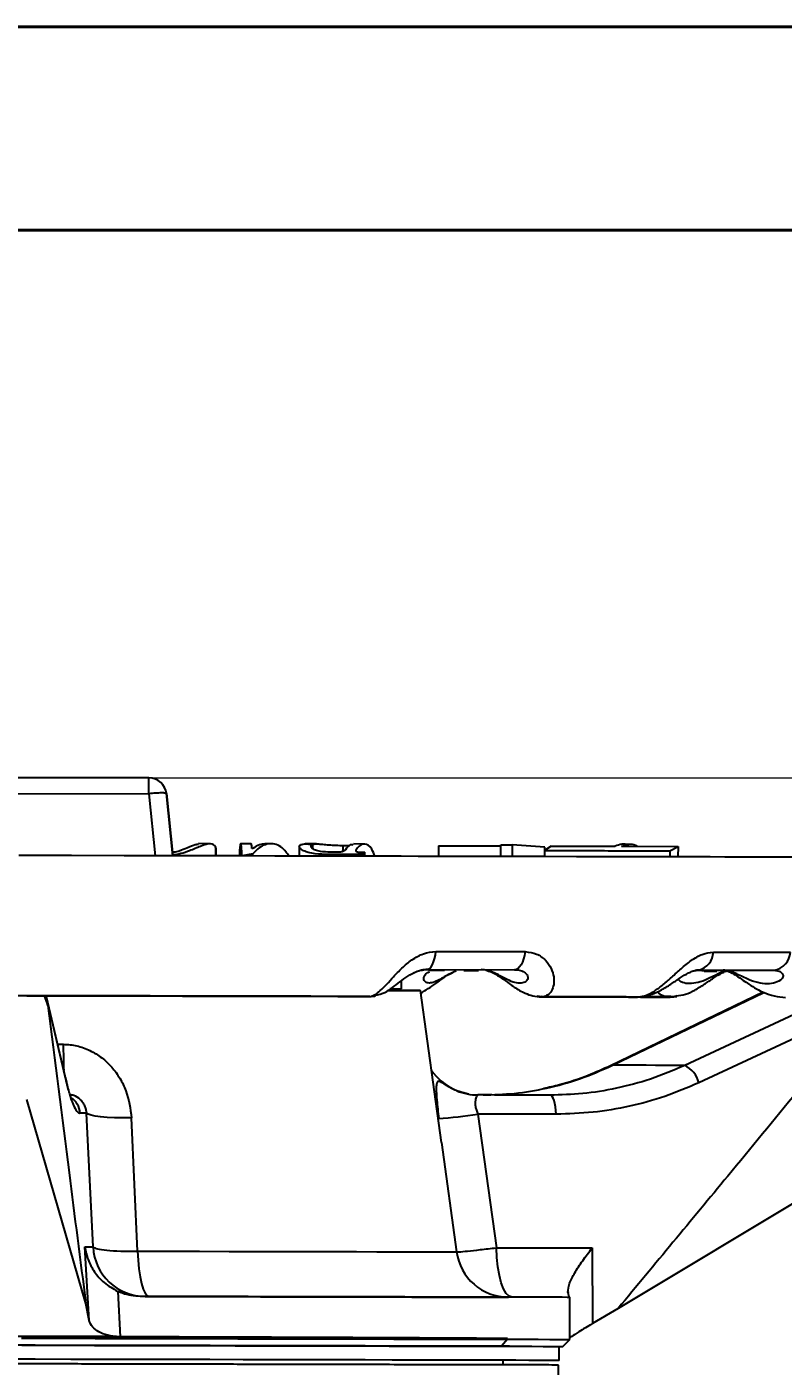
# Model space of a CAD drawing. Header units: millimetres. Extents: x 2063 to 4500, y 825 to 2548.
# Drawn here: x 2854.3 to 2962.2, y 2356.9 to 2548 of the extents above; entities that cross this region are included whole.
import ezdxf

# ---------------------------------------------------------------- set-up
doc = ezdxf.new("R2010")
doc.units = ezdxf.units.MM
for name, color, linetype, lineweight in [('AM_5', 3, 'Continuous', 25), ('AM_BOR', 7, 'Continuous', 50), ('粗实线', 7, 'Continuous', 40)]:
    doc.layers.add(name, color=color, linetype=linetype, lineweight=lineweight)
doc.styles.add('SLDTEXTSTYLE1', font='txt.shx', dxfattribs={"width": 0.7, "bigfont": 'gbcbig.shx'})
doc.dimstyles.new('SLDDIMSTYLE12$0', dxfattribs={"dimtxt": 12, "dimasz": 10, "dimexe": 0, "dimexo": 0.0625, "dimgap": 0.875, "dimtad": 1, "dimdec": 1, "dimlfac": 1.8, "dimrnd": 1e-09, "dimzin": 12, "dimdsep": 46, "dimtxsty": 'SLDTEXTSTYLE1', "dimcen": 0.09, "dimdle": 8.16, "dimclrd": 3, "dimclre": 3, "dimadec": 0, "dimazin": 3, "dimtfac": 1, "dimtdec": 1, "dimtofl": 0, "dimtmove": 0, "dimatfit": 3, "dimfxl": 0, "dimfrac": 2, "dimtolj": 1, "dimlwd": 5, "dimlwe": 5, "dimarcsym": 0})

# ---------------------------------------------------------------- blocks, each defined once
blk = doc.blocks.new('*D67')
at = {"layer": 'AM_5', "color": 3, "lineweight": 5, "transparency": 16777216}
blk.add_line((2871.75, 2440.87), (3051.57, 2440.87), dxfattribs=at)
at = {"layer": 'AM_5', "color": 3, "linetype": 'Continuous', "lineweight": 5, "transparency": 16777216}
for p, q in [((3051.57, 2430.87), (3051.57, 2152.13)), ((2918.75, 2142.13), (3051.57, 2142.13))]:
    blk.add_line(p, q, dxfattribs=at)
at = {"layer": 'AM_5', "color": 3, "transparency": 16777216}
for points in [[(3049.91, 2430.87), (3053.24, 2430.87), (3051.57, 2440.87)], [(3049.91, 2152.13), (3053.24, 2152.13), (3051.57, 2142.13)]]:
    blk.add_solid(points, dxfattribs=at)
at = {"layer": 'Defpoints', "color": 0, "transparency": 16777216}
for p in [(2871.68, 2440.87), (2918.68, 2142.13), (3051.57, 2142.13)]:
    blk.add_point(p, dxfattribs=at)
at = {"layer": 'AM_5', "color": 0, "transparency": 16777216, "insert": (3044.7, 2291.5), "char_height": 12, "attachment_point": 5, "rotation": 90, "style": 'SLDTEXTSTYLE1'}
blk.add_mtext('\\A1;300', dxfattribs=at)
blk = doc.blocks.new('rA3')
at = {"layer": '粗实线'}
for p, q in [((753.384, 421.26), (333.384, 421.26)), ((748.384, 416.26), (358.384, 416.26))]:
    blk.add_line(p, q, dxfattribs=at)

msp = doc.modelspace()

# ---------------------------------------------------------------- linework, layer by layer
at = {"color": 7, "linetype": 'Continuous', "lineweight": 25}
for p, q in [((2871.683, 2440.866), (2838.708, 2440.936)), ((2838.708, 2440.936), (2871.683, 2440.866)), ((2871.678, 2438.604), (2871.683, 2440.866)), ((2871.683, 2440.866), (2871.683, 2440.866)), ((2838.703, 2438.675), (2871.678, 2438.604)), ((2871.678, 2438.604), (2872.58, 2429.743)), ((2875.069, 2429.738), (2874.165, 2438.619)), ((2874.165, 2438.619), (2875.069, 2429.738)), ((2874.165, 2438.619), (2874.165, 2438.619)), ((2880.474, 2431.473), (2878.756, 2431.477)), ((2881.187, 2431.043), (2881.184, 2429.727)), ((2886.281, 2431.461), (2884.781, 2431.464)), ((2886.479, 2430.786), (2886.381, 2430.786)), ((2889.012, 2431.455), (2888.195, 2431.456)), ((2893.128, 2431.043), (2893.125, 2429.699)), ((2895.567, 2431.441), (2893.976, 2431.444)), ((2894.997, 2431.35), (2894.996, 2430.799)), ((2899.326, 2431.227), (2899.324, 2430.358)), ((2899.326, 2431.227), (2900.314, 2431.225)), ((2902.375, 2431.426), (2900.851, 2431.429)), ((2901.231, 2430.417), (2901.231, 2430.614)), ((2912.965, 2431.173), (2912.962, 2429.659)), ((2912.965, 2431.173), (2921.875, 2431.158)), ((2921.872, 2429.638), (2921.875, 2431.321)), ((2921.875, 2431.321), (2923.486, 2431.318)), ((2923.486, 2431.318), (2923.483, 2429.635)), ((2928.165, 2430.992), (2923.486, 2431.318)), ((2929.065, 2431.126), (2928.102, 2430.502)), ((2928.164, 2430.542), (2928.165, 2430.992)), ((2929.065, 2431.126), (2938.194, 2431.103)), ((2939.076, 2431.101), (2947.15, 2431.08)), ((2940.323, 2431.345), (2939.426, 2431.347)), ((2945.976, 2430.449), (2947.15, 2431.08)), ((2947.15, 2431.08), (2947.146, 2429.584)), ((2884.727, 2429.719), (2880.807, 2429.728)), ((2881.27, 2429.727), (2881.271, 2430.266)), ((2886.523, 2430.019), (2884.961, 2429.742)), ((2884.961, 2429.717), (2884.961, 2429.742)), ((2886.522, 2429.714), (2886.523, 2430.019)), ((2893.16, 2429.701), (2889.633, 2429.709)), ((2902.296, 2429.971), (2896.844, 2429.946)), ((2896.844, 2429.692), (2896.844, 2429.946)), ((2898.631, 2430.254), (2897.577, 2430.258)), ((2901.881, 2430.272), (2902.457, 2430.279)), ((2902.457, 2430.279), (2902.296, 2429.971)), ((2902.296, 2429.68), (2902.296, 2429.971)), ((2902.456, 2429.68), (2902.457, 2430.279)), ((2928.102, 2430.502), (2928.1, 2429.625)), ((2945.976, 2430.449), (2945.974, 2429.587)), ((2911.384, 2413.525), (2911.173, 2413.525)), ((2911.516, 2413.525), (2911.177, 2413.525)), ((2911.384, 2413.525), (2923.845, 2413.498)), ((2911.682, 2413.377), (2911.476, 2413.555)), ((2913.827, 2413.373), (2911.682, 2413.377)), ((2916.593, 2413.368), (2918.706, 2413.363)), ((2949.427, 2413.35), (2950.09, 2413.442)), ((2950.887, 2413.295), (2949.918, 2413.444)), ((2950.09, 2413.442), (2960.856, 2413.419)), ((2907.722, 2410.789), (2907.725, 2411.937)), ((2950.887, 2413.295), (2952.692, 2413.291)), ((2856.712, 2409.779), (2857.235, 2408.386)), ((2857.192, 2408.856), (2857.018, 2409.614)), ((2859.752, 2398.254), (2857.059, 2409.61)), ((2903.286, 2409.687), (2904.014, 2409.761)), ((2913.391, 2388.864), (2910.396, 2410.512)), ((2927.104, 2409.711), (2927.848, 2409.636)), ((2927.749, 2409.628), (2927.617, 2409.66)), ((2927.636, 2409.626), (2931.279, 2409.618)), ((2959.319, 2410.294), (2937.524, 2399.794)), ((2937.823, 2399.865), (2959.383, 2410.259)), ((2941.441, 2409.599), (2941.591, 2409.613)), ((2941.569, 2409.608), (2941.71, 2409.624)), ((2946.279, 2409.645), (2942.035, 2409.654)), ((2942.606, 2409.643), (2946.546, 2409.634)), ((2945.967, 2409.588), (2946.688, 2409.719)), ((2946.122, 2409.666), (2945.973, 2409.677)), ((2946.546, 2409.634), (2946.122, 2409.666)), ((2946.546, 2409.634), (2946.999, 2409.67)), ((2947.048, 2409.785), (2946.606, 2409.644)), ((2968.95, 2409.552), (2948.111, 2399.843)), ((2857.192, 2408.856), (2859.87, 2397.564)), ((2974.227, 2408.606), (2950.122, 2397.372)), ((2858.659, 2402.864), (2859.458, 2402.863)), ((2862.682, 2365.888), (2854.256, 2394.962)), ((2919.344, 2395.625), (2918.586, 2395.626)), ((2928.889, 2395.604), (2918.635, 2395.626)), ((2862.787, 2393.029), (2861.846, 2393.031)), ((2863.703, 2373.948), (2862.787, 2393.029)), ((2870.064, 2373.344), (2869.195, 2392.366)), ((2918.604, 2392.91), (2921.245, 2373.825)), ((2929.756, 2392.886), (2918.604, 2392.91)), ((2982.594, 2391.601), (2938.616, 2365.176)), ((2913.391, 2388.861), (2915.551, 2373.247)), ((2862.552, 2373.95), (2863.703, 2373.948)), ((2863.176, 2363.436), (2862.552, 2373.95)), ((2921.245, 2373.825), (2934.899, 2373.796)), ((2934.899, 2373.796), (2934.934, 2363.008)), ((2867.222, 2367.605), (2867.582, 2361.126)), ((2931.461, 2367.529), (2931.461, 2367.427)), ((2863.176, 2363.436), (2862.682, 2365.888)), ((2871.149, 2366.886), (2870.461, 2366.887)), ((2931.662, 2366.757), (2923.496, 2366.774)), ((2931.718, 2360.757), (2931.731, 2366.757)), ((2938.616, 2365.176), (2934.934, 2363.008)), ((2867.582, 2361.126), (2866.545, 2361.196)), ((2922.846, 2360.775), (2921.963, 2359.777)), ((2922.846, 2360.775), (2922.846, 2360.879)), ((2930.716, 2359.759), (2931.718, 2360.757)), ((2931.832, 2361.057), (2931.718, 2360.974)), ((2930.211, 2357.76), (2930.216, 2359.76)), ((2922.21, 2357.118), (2922.212, 2357.777)), ((2930.641, 2308.583), (2930.11, 2357.101))]:
    msp.add_line(p, q, dxfattribs=at)
at = {"color": 7, "linetype": 'Continuous', "lineweight": 25, "flags": 128}
for points in [[(2963.41, 2429.549), (2957.676, 2429.562), (2951.721, 2429.574), (2945.557, 2429.587), (2939.198, 2429.601), (2932.659, 2429.615), (2925.952, 2429.629), (2919.094, 2429.644), (2912.099, 2429.659), (2904.982, 2429.674), (2897.76, 2429.69), (2890.448, 2429.705), (2883.062, 2429.721), (2875.618, 2429.737), (2868.134, 2429.753), (2860.624, 2429.769), (2853.106, 2429.785)], [(2922.01, 2429.639), (2919.653, 2429.644), (2917.281, 2429.649), (2914.892, 2429.655), (2912.489, 2429.66), (2910.071, 2429.665), (2907.64, 2429.67), (2905.196, 2429.675), (2902.739, 2429.681)], [(2923.483, 2429.635), (2923.282, 2429.635), (2923.081, 2429.636), (2922.879, 2429.636), (2922.678, 2429.637), (2922.477, 2429.637), (2922.275, 2429.638), (2922.074, 2429.638), (2921.872, 2429.638)], [(2928.162, 2429.626), (2927.842, 2429.627), (2925.741, 2429.631), (2923.626, 2429.636)], [(3017.21, 2429.435), (3017.022, 2429.435), (3016.457, 2429.437), (3015.517, 2429.439), (3014.204, 2429.442), (3012.521, 2429.445), (3010.472, 2429.45), (3008.062, 2429.455), (3005.296, 2429.461), (3002.182, 2429.468), (2998.726, 2429.475), (2994.936, 2429.483), (2990.822, 2429.492), (2986.393, 2429.501), (2981.66, 2429.512), (2976.633, 2429.522), (2971.324, 2429.534), (2965.747, 2429.546), (2959.913, 2429.558), (2953.837, 2429.571), (2947.534, 2429.585), (2947.146, 2429.586)], [(2911.384, 2413.525), (2911.582, 2413.57), (2911.775, 2413.705), (2911.96, 2413.926), (2912.132, 2414.23), (2912.287, 2414.608), (2912.422, 2415.052), (2912.533, 2415.553), (2912.618, 2416.098)], [(2912.618, 2416.098), (2914.233, 2416.095), (2915.841, 2416.092), (2917.444, 2416.088), (2919.04, 2416.085), (2920.63, 2416.081), (2922.213, 2416.078), (2923.79, 2416.075), (2925.36, 2416.071)], [(2925.36, 2416.071), (2925.255, 2415.526), (2925.119, 2415.025), (2924.954, 2414.581), (2924.763, 2414.203), (2924.552, 2413.899), (2924.326, 2413.678), (2924.088, 2413.543), (2923.845, 2413.498)], [(2952.196, 2416.014), (2953.608, 2416.011), (2955.009, 2416.008), (2956.401, 2416.005), (2957.783, 2416.002), (2959.154, 2415.999), (2960.515, 2415.996), (2961.865, 2415.993), (2963.204, 2415.991)], [(2905.75, 2410.522), (2906.929, 2410.519), (2908.307, 2410.516), (2909.343, 2410.514), (2910.03, 2410.513), (2910.362, 2410.512), (2910.338, 2410.512), (2909.958, 2410.513), (2909.225, 2410.514), (2908.142, 2410.516), (2906.718, 2410.519), (2905.794, 2410.521)], [(2931.279, 2409.618), (2932.556, 2409.615), (2933.827, 2409.612), (2935.091, 2409.61), (2936.349, 2409.607), (2937.601, 2409.604), (2938.846, 2409.602), (2940.084, 2409.599), (2941.316, 2409.597)], [(2941.812, 2409.597), (2942.729, 2409.595), (2944.378, 2409.591), (2946.013, 2409.588)], [(2859.87, 2397.564), (2859.805, 2398.068), (2859.752, 2398.255)], [(2937.524, 2399.794), (2937.607, 2399.838), (2937.823, 2399.865)], [(2948.111, 2399.843), (2947.261, 2399.845), (2946.283, 2399.847), (2945.179, 2399.849), (2943.95, 2399.852), (2942.598, 2399.855), (2941.124, 2399.858), (2939.532, 2399.861), (2937.823, 2399.865)], [(2929.756, 2392.886), (2929.731, 2393.425), (2929.677, 2393.938), (2929.594, 2394.408), (2929.486, 2394.817), (2929.357, 2395.152), (2929.211, 2395.4), (2929.053, 2395.553), (2928.889, 2395.604)], [(2869.195, 2392.366), (2867.953, 2392.358), (2866.786, 2392.379), (2865.725, 2392.428), (2864.794, 2392.503), (2864.018, 2392.604), (2863.416, 2392.728), (2863.002, 2392.87), (2862.787, 2393.029)], [(2870.064, 2373.344), (2870.13, 2372.039), (2870.248, 2370.809), (2870.413, 2369.693), (2870.621, 2368.727), (2870.866, 2367.941), (2871.138, 2367.361), (2871.43, 2367.005), (2871.732, 2366.884)], [(2870.064, 2373.344), (2874.535, 2373.335), (2878.897, 2373.325), (2883.12, 2373.316), (2887.18, 2373.308), (2891.05, 2373.299), (2894.707, 2373.292), (2898.128, 2373.284), (2901.291, 2373.278), (2904.178, 2373.271), (2906.769, 2373.266), (2909.05, 2373.261), (2911.005, 2373.257), (2912.623, 2373.253), (2913.893, 2373.251), (2914.808, 2373.249), (2915.362, 2373.248), (2915.551, 2373.247)], [(2923.496, 2366.774), (2923.07, 2366.908), (2922.66, 2367.304), (2922.28, 2367.948), (2921.944, 2368.816), (2921.664, 2369.878), (2921.449, 2371.097), (2921.308, 2372.428), (2921.245, 2373.825)], [(2931.662, 2366.757), (2931.7, 2366.757), (2931.356, 2366.757), (2930.631, 2366.759), (2929.528, 2366.761), (2928.053, 2366.764), (2926.214, 2366.768), (2924.02, 2366.773), (2921.483, 2366.778), (2918.614, 2366.784), (2915.43, 2366.791), (2911.946, 2366.799), (2908.18, 2366.807), (2904.151, 2366.815), (2899.88, 2366.824), (2895.388, 2366.834), (2890.699, 2366.844), (2885.837, 2366.854), (2880.826, 2366.865), (2875.692, 2366.876), (2870.461, 2366.887)], [(2923.089, 2359.775), (2921.797, 2359.778), (2919.285, 2359.783), (2916.475, 2359.789), (2913.381, 2359.795), (2910.016, 2359.803), (2906.398, 2359.81), (2902.542, 2359.819), (2898.469, 2359.827), (2894.196, 2359.836), (2889.745, 2359.846), (2885.136, 2359.856), (2880.392, 2359.866), (2875.535, 2359.876), (2870.588, 2359.887), (2865.575, 2359.898), (2860.52, 2359.908), (2855.447, 2359.919), (2850.38, 2359.93)], [(2852.977, 2361.225), (2854.675, 2361.221), (2856.374, 2361.217), (2858.074, 2361.214), (2859.773, 2361.21), (2861.47, 2361.206), (2863.165, 2361.203), (2864.857, 2361.199), (2866.545, 2361.196)], [(2853.512, 2361.027), (2858.761, 2361.015), (2864, 2361.004), (2869.204, 2360.993), (2874.347, 2360.982), (2879.405, 2360.971), (2884.352, 2360.961), (2889.164, 2360.951), (2893.819, 2360.941), (2898.292, 2360.931), (2902.563, 2360.922), (2906.61, 2360.913), (2910.414, 2360.905), (2913.956, 2360.898), (2917.22, 2360.891), (2920.188, 2360.884), (2922.846, 2360.879)], [(2853.512, 2360.923), (2858.761, 2360.912), (2864, 2360.901), (2869.204, 2360.89), (2874.347, 2360.879), (2879.405, 2360.868), (2884.352, 2360.857), (2889.164, 2360.847), (2893.818, 2360.837), (2898.292, 2360.828), (2902.563, 2360.819), (2906.61, 2360.81), (2910.414, 2360.802), (2913.956, 2360.794), (2917.219, 2360.787), (2920.187, 2360.781), (2922.846, 2360.775)], [(2853.553, 2359.923), (2858.732, 2359.912), (2863.901, 2359.901), (2869.036, 2359.89), (2874.111, 2359.879), (2879.101, 2359.869), (2883.982, 2359.858), (2888.73, 2359.848), (2893.322, 2359.838), (2897.736, 2359.829), (2901.95, 2359.82), (2905.943, 2359.811), (2909.697, 2359.803), (2913.192, 2359.796), (2916.411, 2359.789), (2919.34, 2359.783), (2921.963, 2359.777)], [(2922.846, 2360.775), (2925.208, 2360.77), (2927.219, 2360.766), (2928.869, 2360.762), (2930.149, 2360.76), (2931.053, 2360.758), (2931.575, 2360.757), (2931.718, 2360.757)], [(2930.211, 2357.76), (2930.036, 2357.76), (2929.512, 2357.761), (2928.64, 2357.763), (2927.426, 2357.766), (2925.875, 2357.769), (2923.994, 2357.773), (2921.793, 2357.778), (2919.281, 2357.783), (2916.471, 2357.789), (2913.377, 2357.795), (2910.012, 2357.803), (2906.393, 2357.81), (2902.538, 2357.819), (2898.464, 2357.827), (2894.192, 2357.836), (2889.74, 2357.846), (2885.132, 2357.856), (2880.387, 2357.866), (2875.53, 2357.876), (2870.584, 2357.887), (2865.571, 2357.898), (2860.516, 2357.908), (2855.443, 2357.919), (2850.376, 2357.93)], [(2921.963, 2359.777), (2924.293, 2359.772), (2926.278, 2359.768), (2927.905, 2359.765), (2929.168, 2359.762), (2930.059, 2359.76), (2930.575, 2359.759), (2930.716, 2359.759)]]:
    msp.add_lwpolyline(points, dxfattribs=at)
at = {"color": 7, "linetype": 'Continuous', "lineweight": 25}
for centre, radius, start, end in [((2871.677, 2438.366), 2.5, 5.81493, 89.87751), ((2871.677, 2438.366), 2.5, 5.81493, 89.87751), ((2949.435, 2416.127), 2.763, 283.71071, 357.65791), ((2960.336, 2416.252), 2.88, 280.39224, 354.78917), ((2990.931, 2403.308), 131.473, 180.19425, 181.82618), ((2918.72, 2403.773), 8.163, 214.11019, 245.44357), ((2946.39, 2396.388), 3.86, 14.77003, 63.52904), ((2918.654, 2403.647), 8.02, 247.49374, 269.8614), ((2858.959, 2392.864), 2.892, 3.30335, 56.85343), ((2908.48, 2457.541), 65.419, 273.89088, 278.90272), ((2871.177, 2374.372), 7.486, 183.24837, 269.79193), ((2922.981, 2374.275), 7.5, 187.87748, 269.87749)]:
    msp.add_arc(centre, radius, start, end, dxfattribs=at)
for points in [[(2874.165, 2438.619), (2874.125, 2438.646), (2874.045, 2438.7), (2873.468, 2438.72), (2872.65, 2438.692), (2872.002, 2438.634), (2871.678, 2438.604)], [(2925.197, 2395.612), (2924.352, 2395.614), (2922.662, 2395.618), (2920.45, 2395.622), (2919.344, 2395.625)], [(2928.889, 2395.604), (2928.413, 2395.605), (2927.462, 2395.607), (2925.952, 2395.611), (2925.197, 2395.612)], [(2930.11, 2357.101), (2929.989, 2357.102), (2929.746, 2357.102), (2927.797, 2357.106), (2924.721, 2357.113), (2920.457, 2357.122), (2915.109, 2357.133), (2908.76, 2357.147), (2901.521, 2357.162), (2893.515, 2357.179), (2884.879, 2357.198), (2875.762, 2357.217), (2866.318, 2357.237), (2856.71, 2357.258), (2847.102, 2357.278), (2837.659, 2357.299), (2828.541, 2357.318), (2819.905, 2357.337), (2811.899, 2357.354), (2804.66, 2357.369), (2798.311, 2357.383), (2792.963, 2357.394), (2788.7, 2357.403), (2785.624, 2357.41), (2783.674, 2357.414), (2783.432, 2357.415), (2783.31, 2357.415)], [(2856.71, 2357.258), (2853.852, 2357.264), (2848.136, 2357.276), (2839.709, 2357.294), (2831.573, 2357.312), (2823.867, 2357.328), (2816.722, 2357.343), (2810.262, 2357.357), (2804.597, 2357.369), (2799.824, 2357.38), (2796.02, 2357.388), (2793.275, 2357.394), (2791.535, 2357.397), (2791.319, 2357.398), (2791.21, 2357.398)], [(2922.21, 2357.118), (2922.102, 2357.118), (2921.886, 2357.119), (2920.146, 2357.123), (2917.401, 2357.128), (2913.596, 2357.136), (2908.824, 2357.147), (2903.158, 2357.159), (2896.698, 2357.172), (2889.554, 2357.188), (2881.848, 2357.204), (2873.711, 2357.222), (2865.284, 2357.24), (2859.568, 2357.252), (2856.71, 2357.258)]]:
    msp.add_open_spline(points, degree=3, dxfattribs=at)
for points, knots in [([(2875.015, 2430.268), (2875.108, 2430.275), (2875.465, 2430.301), (2876.226, 2430.534), (2877.294, 2430.951), (2878.286, 2431.411), (2878.603, 2431.397), (2878.738, 2431.39)], [0, 0, 0, 0, 0.0437633, 0.1679338, 0.4021795, 0.7473798, 1, 1, 1, 1]), ([(2881.187, 2431.043), (2881.007, 2431.25), (2880.656, 2431.655), (2879.249, 2431.206), (2877.743, 2430.539), (2876.323, 2430.033), (2875.452, 2429.917), (2875.056, 2429.864)], [0, 0, 0, 0, 0.2863119, 0.55953071, 0.76733828, 0.89433721, 1, 1, 1, 1]), ([(2881.255, 2430.266), (2881.259, 2430.291), (2881.317, 2430.649), (2881.249, 2430.853), (2881.187, 2431.043)], [0, 0, 0, 0, 0.0704321, 1, 1, 1, 1]), ([(2884.961, 2429.742), (2884.943, 2430.058), (2884.906, 2430.698), (2884.825, 2431.45), (2884.737, 2431.568), (2884.651, 2430.975), (2884.601, 2430.401), (2884.574, 2429.872), (2884.566, 2429.718)], [0, 0, 0, 0, 0.15351513, 0.31151055, 0.62183079, 0.77597192, 0.93465022, 1, 1, 1, 1]), ([(2886.381, 2430.786), (2886.361, 2430.981), (2886.321, 2431.365), (2886.278, 2431.421), (2886.257, 2431.449)], [0, 0, 0, 0, 0.510119, 1, 1, 1, 1]), ([(2888.163, 2431.413), (2887.93, 2431.406), (2887.357, 2431.389), (2886.806, 2431.011), (2886.479, 2430.786)], [0, 0, 0, 0, 0.4066547, 1, 1, 1, 1]), ([(2891.677, 2429.703), (2891.357, 2430.133), (2890.53, 2431.247), (2889.239, 2431.564), (2888.057, 2431.302), (2887.235, 2430.802), (2886.741, 2430.259), (2886.523, 2430.019)], [0, 0, 0, 0, 0.2053841, 0.5315458, 0.6962645, 0.8657186, 1, 1, 1, 1]), ([(2896.844, 2429.946), (2896.177, 2429.975), (2895.076, 2430.022), (2893.895, 2430.365), (2893.272, 2430.719), (2893.044, 2431.096), (2893.221, 2431.249), (2893.32, 2431.335)], [0, 0, 0, 0, 0.2904242, 0.4791568, 0.6380876, 0.7972637, 1, 1, 1, 1]), ([(2893.32, 2431.335), (2893.521, 2431.393), (2893.829, 2431.484), (2894.573, 2431.41), (2894.83, 2431.384)], [0, 0, 0, 0, 0.6542152, 1, 1, 1, 1]), ([(2897.577, 2430.258), (2897.083, 2430.275), (2896.28, 2430.302), (2895.392, 2430.537), (2894.907, 2430.824), (2894.728, 2431.147), (2894.903, 2431.279), (2894.997, 2431.35)], [0, 0, 0, 0, 0.2599336, 0.4215944, 0.584063, 0.7764561, 1, 1, 1, 1]), ([(2894.997, 2431.35), (2895.164, 2431.395), (2895.436, 2431.468), (2896.219, 2431.407), (2897.098, 2431.329), (2898.118, 2431.251), (2898.872, 2431.23), (2899.283, 2431.227), (2899.326, 2431.227)], [0, 0, 0, 0, 0.2685044, 0.4379066, 0.6082478, 0.7778738, 0.976771, 1, 1, 1, 1]), ([(2899.702, 2430.608), (2899.655, 2430.552), (2899.583, 2430.466), (2899.353, 2430.361), (2899.12, 2430.298), (2898.871, 2430.258), (2898.706, 2430.255), (2898.631, 2430.254)], [0, 0, 0, 0, 0.3057608, 0.4723517, 0.637981, 0.8377325, 1, 1, 1, 1]), ([(2900.815, 2431.271), (2900.673, 2431.31), (2900.292, 2431.414), (2899.93, 2430.92), (2899.702, 2430.608)], [0, 0, 0, 0, 0.3704922, 1, 1, 1, 1]), ([(2901.231, 2430.614), (2901.206, 2430.564), (2901.168, 2430.487), (2901.216, 2430.383), (2901.334, 2430.318), (2901.562, 2430.275), (2901.759, 2430.273), (2901.881, 2430.272)], [0, 0, 0, 0, 0.2742213, 0.4218346, 0.5710505, 0.7336104, 1, 1, 1, 1]), ([(2903.913, 2429.676), (2903.768, 2430.036), (2903.334, 2431.11), (2902.45, 2431.6), (2901.686, 2431.246), (2901.297, 2430.704), (2901.231, 2430.614)], [0, 0, 0, 0, 0.1864973, 0.5560674, 0.9256862, 1, 1, 1, 1]), ([(2940.164, 2431.231), (2940.138, 2431.246), (2939.506, 2431.606), (2938.836, 2431.349), (2938.194, 2431.103)], [0, 0, 0, 0, 0.0420292, 1, 1, 1, 1]), ([(2939.076, 2431.101), (2939.766, 2431.339), (2940.548, 2431.608), (2941.277, 2431.148), (2941.363, 2431.095)], [0, 0, 0, 0, 0.8829321, 1, 1, 1, 1]), ([(2928.102, 2430.502), (2931.166, 2430.493), (2937.308, 2430.476), (2943.082, 2430.458), (2945.976, 2430.449)], [0, 0, 0, 0, 0.498853, 1, 1, 1, 1]), ([(2903.286, 2409.687), (2903.497, 2409.75), (2903.909, 2409.871), (2904.681, 2410.492), (2905.545, 2411.374), (2906.564, 2412.497), (2907.742, 2413.725), (2909.157, 2414.919), (2910.818, 2415.891), (2912.019, 2416.029), (2912.618, 2416.098)], [0, 0, 0, 0, 0.1279379, 0.24972, 0.3803197, 0.4997335, 0.6244222, 0.7495462, 0.8749776, 1, 1, 1, 1]), ([(2925.36, 2416.071), (2925.918, 2416), (2927.035, 2415.859), (2928.304, 2414.887), (2929.115, 2413.693), (2929.472, 2412.463), (2929.463, 2411.337), (2929.146, 2410.451), (2928.598, 2409.825), (2928.102, 2409.7), (2927.848, 2409.636)], [0, 0, 0, 0, 0.12462515, 0.249715, 0.37492122, 0.49974255, 0.61927679, 0.75001403, 0.87189027, 1, 1, 1, 1]), ([(2941.569, 2409.608), (2941.927, 2409.673), (2942.627, 2409.8), (2943.792, 2410.425), (2944.797, 2411.169), (2945.632, 2411.882), (2946.262, 2412.444), (2946.91, 2413.035), (2947.823, 2413.855), (2949.025, 2414.841), (2950.602, 2415.808), (2951.665, 2415.945), (2952.196, 2416.014)], [0, 0, 0, 0, 0.12794144, 0.24963358, 0.38016775, 0.44121021, 0.49970945, 0.56357405, 0.62456998, 0.74964196, 0.87502185, 1, 1, 1, 1]), ([(2903.457, 2409.756), (2904.001, 2409.841), (2905.298, 2410.045), (2906.771, 2411.221), (2908.258, 2412.363), (2909.409, 2413.084), (2910.564, 2413.531), (2911.234, 2413.552), (2911.567, 2413.563)], [0, 0, 0, 0, 0.21651, 0.5165419, 0.6570432, 0.7800658, 0.8904523, 1, 1, 1, 1]), ([(2909.308, 2412.972), (2909.376, 2413.009), (2909.71, 2413.187), (2910.448, 2413.455), (2911.072, 2413.501), (2911.384, 2413.525)], [0, 0, 0, 0, 0.1146699, 0.5571038, 1, 1, 1, 1]), ([(2923.845, 2413.498), (2924.142, 2413.474), (2924.736, 2413.425), (2925.394, 2413.065), (2925.728, 2412.623), (2925.76, 2412.093), (2925.343, 2411.669), (2924.59, 2411.512), (2923.67, 2411.669), (2922.733, 2412.097), (2921.776, 2412.635), (2920.923, 2413.08), (2919.986, 2413.436), (2919.368, 2413.484), (2919.059, 2413.509)], [0, 0, 0, 0, 0.0625764, 0.1252848, 0.1848997, 0.2501233, 0.3749307, 0.5001323, 0.6253324, 0.7502715, 0.8127295, 0.8750555, 0.937394, 1, 1, 1, 1]), ([(2919.771, 2413.421), (2920.009, 2413.35), (2920.478, 2413.211), (2921.24, 2412.807), (2922.141, 2412.218), (2922.971, 2411.595), (2924.038, 2410.831), (2925.149, 2410.181), (2926.476, 2409.711), (2927.255, 2409.656), (2927.673, 2409.626)], [0, 0, 0, 0, 0.0889663, 0.1751205, 0.2608238, 0.4140952, 0.5091872, 0.7133094, 0.8458673, 1, 1, 1, 1]), ([(2941.778, 2409.688), (2942.351, 2409.755), (2943.367, 2409.874), (2944.791, 2410.585), (2946.094, 2411.394), (2947.379, 2412.294), (2948.44, 2412.95), (2949.171, 2413.279), (2949.812, 2413.487), (2950.167, 2413.483), (2950.403, 2413.48)], [0, 0, 0, 0, 0.1931622, 0.3431372, 0.4976624, 0.6438486, 0.7721107, 0.8302316, 0.8868982, 1, 1, 1, 1]), ([(2946.88, 2409.754), (2947.323, 2409.808), (2948.22, 2409.917), (2949.541, 2410.575), (2950.87, 2411.381), (2952.174, 2412.291), (2953.227, 2412.938), (2953.858, 2413.239), (2954.072, 2413.305), (2954.131, 2413.323)], [0, 0, 0, 0, 0.1816427, 0.3672701, 0.5589206, 0.7404903, 0.89985, 0.9720444, 1, 1, 1, 1]), ([(2954.216, 2413.351), (2954.133, 2413.341), (2953.776, 2413.3), (2953.077, 2413), (2952.193, 2412.57), (2951.126, 2412.039), (2949.975, 2411.616), (2948.793, 2411.468), (2947.748, 2411.591), (2947.348, 2411.959), (2947.163, 2412.13)], [0, 0, 0, 0, 0.0271102, 0.1179757, 0.2043592, 0.2988689, 0.479717, 0.6611364, 0.8425534, 1, 1, 1, 1]), ([(2960.856, 2413.419), (2961.105, 2413.395), (2961.605, 2413.347), (2962.07, 2412.987), (2962.178, 2412.545), (2961.895, 2412.016), (2961.087, 2411.592), (2959.89, 2411.437), (2958.552, 2411.595), (2957.309, 2412.024), (2956.195, 2412.562), (2955.303, 2413.006), (2954.416, 2413.363), (2953.877, 2413.411), (2953.607, 2413.435)], [0, 0, 0, 0, 0.0625764, 0.1252848, 0.1848997, 0.2501233, 0.3749307, 0.5001323, 0.6253324, 0.7502715, 0.8127295, 0.8750555, 0.937394, 1, 1, 1, 1]), ([(2953.623, 2413.435), (2953.723, 2413.426), (2953.914, 2413.41), (2954.341, 2413.264), (2954.862, 2413.007), (2955.571, 2412.58), (2956.388, 2412.021), (2957.7, 2411.127), (2959.161, 2410.286), (2960.93, 2409.664), (2961.948, 2409.59), (2962.49, 2409.551)], [0, 0, 0, 0, 0.0777037, 0.1483677, 0.214032, 0.2764184, 0.3843681, 0.4692883, 0.6935309, 0.8367965, 1, 1, 1, 1]), ([(2910.445, 2410.151), (2911.148, 2410.573), (2912.189, 2411.199), (2913.694, 2412.337), (2914.57, 2412.942), (2915.022, 2413.102), (2915.071, 2413.12)], [0, 0, 0, 0, 0.5112128, 0.7576418, 0.9734468, 1, 1, 1, 1]), ([(2915.519, 2413.278), (2915.319, 2413.213), (2914.821, 2413.051), (2914.101, 2412.645), (2913.219, 2412.125), (2912.406, 2411.697), (2911.655, 2411.542), (2911.08, 2411.696), (2910.814, 2412.128), (2910.987, 2412.653), (2911.287, 2413.032), (2911.627, 2413.174), (2911.723, 2413.214)], [0, 0, 0, 0, 0.048877, 0.1220733, 0.2021553, 0.3553953, 0.5091194, 0.6628416, 0.8162433, 0.8929299, 0.9694545, 1, 1, 1, 1]), ([(2851.796, 2409.796), (2856.209, 2409.786), (2864.991, 2409.768), (2878.049, 2409.74), (2890.859, 2409.713), (2899.157, 2409.696), (2903.286, 2409.687)], [0, 0, 0, 0, 0.2537268, 0.5049693, 0.7537271, 1, 1, 1, 1]), ([(2903.212, 2409.68), (2900.001, 2409.687), (2893.565, 2409.7), (2884.4, 2409.72), (2875.839, 2409.738), (2867.893, 2409.755), (2859.894, 2409.772), (2854.54, 2409.783), (2851.864, 2409.789)], [0, 0, 0, 0, 0.1923705, 0.3854898, 0.5383578, 0.6912259, 0.8456129, 1, 1, 1, 1]), ([(2903.212, 2409.68), (2903.437, 2409.69), (2903.704, 2409.702), (2903.971, 2409.753), (2904.014, 2409.761)], [0, 0, 0, 0, 0.838527, 1, 1, 1, 1]), ([(2906.054, 2410.792), (2906.525, 2410.791), (2907.513, 2410.789), (2907.65, 2410.789), (2907.722, 2410.789)], [0, 0, 0, 0, 0.4764157, 1, 1, 1, 1]), ([(2907.482, 2410.518), (2907.442, 2410.554), (2907.381, 2410.609), (2907.384, 2410.744), (2907.386, 2410.789)], [0, 0, 0, 0, 0.6617391, 1, 1, 1, 1]), ([(2927.749, 2409.628), (2927.553, 2409.639), (2927.319, 2409.652), (2927.134, 2409.703), (2927.104, 2409.711)], [0, 0, 0, 0, 0.8392222, 1, 1, 1, 1]), ([(2941.441, 2409.599), (2939.207, 2409.604), (2934.735, 2409.613), (2930.079, 2409.623), (2927.749, 2409.628)], [0, 0, 0, 0, 0.4994087, 1, 1, 1, 1]), ([(2927.848, 2409.636), (2930.178, 2409.631), (2934.844, 2409.622), (2939.325, 2409.612), (2941.569, 2409.608)], [0, 0, 0, 0, 0.4994075, 1, 1, 1, 1]), ([(2941.71, 2409.624), (2941.824, 2409.63), (2941.978, 2409.639), (2942.141, 2409.671), (2942.182, 2409.679)], [0, 0, 0, 0, 0.7502436, 1, 1, 1, 1]), ([(2945.973, 2409.677), (2945.643, 2409.665), (2944.942, 2409.64), (2944.462, 2410.099), (2944.208, 2410.341)], [0, 0, 0, 0, 0.4701941, 1, 1, 1, 1]), ([(2857.235, 2408.386), (2857.229, 2408.431), (2857.218, 2408.525), (2857.204, 2408.655), (2857.196, 2408.762), (2857.193, 2408.819), (2857.192, 2408.847), (2857.192, 2408.856)], [0, 0, 0, 0, 0.3325712, 0.6879646, 0.8313814, 0.949784, 1, 1, 1, 1]), ([(2857.235, 2408.386), (2858.249, 2400.435), (2860.059, 2386.238), (2861.881, 2372.106), (2862.682, 2365.888)], [0, 0, 0, 0, 0.5600002, 1, 1, 1, 1]), ([(2974.043, 2408.137), (2967.449, 2400.099), (2955.674, 2385.746), (2943.828, 2371.461), (2938.616, 2365.176)], [0, 0, 0, 0, 0.5600004, 1, 1, 1, 1]), ([(2859.458, 2402.863), (2860.108, 2402.818), (2861.425, 2402.727), (2863.287, 2402.019), (2864.984, 2400.983), (2866.42, 2399.622), (2867.576, 2398.017), (2868.753, 2395.642), (2869.018, 2393.674), (2869.195, 2392.366)], [0, 0, 0, 0, 0.1235233, 0.2501507, 0.3747805, 0.5002123, 0.6235234, 0.7497125, 1, 1, 1, 1]), ([(2860.196, 2396.341), (2860.168, 2396.475), (2860.082, 2396.884), (2859.885, 2397.703), (2859.752, 2398.254)], [0, 0, 0, 0, 0.3269815, 1, 1, 1, 1]), ([(2919.344, 2395.625), (2920.829, 2395.668), (2923.861, 2395.755), (2928.469, 2396.541), (2933.187, 2397.826), (2936.258, 2399.177), (2937.823, 2399.865)], [0, 0, 0, 0, 0.2354209, 0.48057, 0.7354347, 1, 1, 1, 1]), ([(2937.524, 2399.794), (2936.469, 2399.318), (2934.09, 2398.245), (2930.889, 2397.172), (2928.739, 2396.702), (2927.985, 2396.537)], [0, 0, 0, 0, 0.34105069, 0.76897077, 1, 1, 1, 1]), ([(2948.111, 2399.843), (2946.497, 2399.155), (2943.33, 2397.804), (2938.431, 2396.52), (2933.626, 2395.734), (2930.446, 2395.647), (2928.889, 2395.604)], [0, 0, 0, 0, 0.2645644, 0.5194287, 0.7645782, 1, 1, 1, 1]), ([(2859.87, 2397.564), (2860.046, 2396.867), (2860.334, 2395.73), (2860.674, 2394.734), (2861.008, 2393.905), (2861.344, 2393.311), (2861.638, 2393.072), (2861.784, 2393.035), (2861.827, 2393.031), (2861.841, 2393.031), (2861.846, 2393.031)], [0, 0, 0, 0, 0.2501646, 0.4085572, 0.4987242, 0.7484853, 0.9263633, 0.9763214, 0.991455, 1, 1, 1, 1]), ([(2917.269, 2395.747), (2916.806, 2395.856), (2915.885, 2396.073), (2914.689, 2396.648), (2913.729, 2397.244), (2913.189, 2397.567), (2912.909, 2397.588), (2912.764, 2397.45), (2912.682, 2397.126), (2912.648, 2396.38), (2912.744, 2394.811), (2912.917, 2393.166), (2913.012, 2392.262)], [0, 0, 0, 0, 0.1033689, 0.2053754, 0.3058264, 0.4078371, 0.4617314, 0.5190392, 0.5812, 0.6494695, 0.8073596, 1, 1, 1, 1]), ([(2950.122, 2397.372), (2948.514, 2396.683), (2945.295, 2395.304), (2940.225, 2393.933), (2935.034, 2393.042), (2931.519, 2392.938), (2929.756, 2392.886)], [0, 0, 0, 0, 0.2492462, 0.4987214, 0.7485201, 1, 1, 1, 1]), ([(2862.787, 2393.029), (2862.773, 2393.208), (2862.747, 2393.555), (2862.561, 2394.09), (2862.274, 2394.573), (2861.765, 2395.124), (2861.124, 2395.554), (2860.571, 2395.626), (2860.38, 2395.651)], [0, 0, 0, 0, 0.1435708, 0.2798832, 0.4154035, 0.5545109, 0.846289, 1, 1, 1, 1]), ([(2918.635, 2395.626), (2918.565, 2395.587), (2918.428, 2395.51), (2918.249, 2395.008), (2918.204, 2394.454), (2918.242, 2393.973), (2918.37, 2393.439), (2918.524, 2393.09), (2918.604, 2392.91)], [0, 0, 0, 0, 0.2616178, 0.5161546, 0.6376198, 0.7555299, 0.8740541, 1, 1, 1, 1]), ([(2862.552, 2373.95), (2862.671, 2373.341), (2862.907, 2372.125), (2863.84, 2370.395), (2865.195, 2368.775), (2866.546, 2367.995), (2867.222, 2367.605)], [0, 0, 0, 0, 0.2505541, 0.5002593, 0.7500544, 1, 1, 1, 1]), ([(2863.703, 2373.948), (2863.855, 2373.852), (2864.16, 2373.662), (2865.591, 2373.459), (2867.578, 2373.336), (2869.233, 2373.342), (2870.064, 2373.344)], [0, 0, 0, 0, 0.24870503, 0.49818959, 0.74837738, 1, 1, 1, 1]), ([(2915.551, 2373.247), (2915.633, 2373.243), (2915.797, 2373.233), (2917.04, 2373.349), (2918.864, 2373.545), (2920.451, 2373.731), (2921.245, 2373.825)], [0, 0, 0, 0, 0.2503671, 0.5005248, 0.7501034, 1, 1, 1, 1]), ([(2931.45, 2367.468), (2931.476, 2367.857), (2931.526, 2368.633), (2932.393, 2370.249), (2933.514, 2371.974), (2934.437, 2373.188), (2934.899, 2373.796)], [0, 0, 0, 0, 0.2499493, 0.4997481, 0.749457, 1, 1, 1, 1]), ([(2870.461, 2366.887), (2869.589, 2366.963), (2868.472, 2367.06), (2867.447, 2367.507), (2867.222, 2367.605)], [0, 0, 0, 0, 0.7808606, 1, 1, 1, 1]), ([(2931.45, 2367.468), (2931.516, 2367.17), (2931.599, 2366.788), (2931.65, 2366.762), (2931.662, 2366.757)], [0, 0, 0, 0, 0.7808444, 1, 1, 1, 1]), ([(2871.149, 2366.886), (2871.163, 2366.886), (2871.19, 2366.886), (2871.321, 2366.885), (2871.503, 2366.885), (2871.656, 2366.885), (2871.732, 2366.884)], [0, 0, 0, 0, 0.2501498, 0.4993714, 0.7492584, 1, 1, 1, 1]), ([(2871.732, 2366.884), (2873.999, 2366.88), (2878.584, 2366.87), (2885.235, 2366.856), (2891.712, 2366.842), (2897.868, 2366.829), (2903.575, 2366.816), (2908.685, 2366.806), (2913.102, 2366.796), (2916.748, 2366.788), (2919.567, 2366.782), (2921.533, 2366.778), (2922.737, 2366.776), (2922.889, 2366.775), (2922.965, 2366.775)], [0, 0, 0, 0, 0.07919299, 0.16015936, 0.24278284, 0.32785451, 0.41364109, 0.49999999, 0.58635361, 0.67214028, 0.75721715, 0.83983537, 0.92080432, 1, 1, 1, 1]), ([(2923.496, 2366.774), (2923.422, 2366.774), (2923.274, 2366.775), (2923.104, 2366.775), (2922.988, 2366.775), (2922.972, 2366.775), (2922.965, 2366.775)], [0, 0, 0, 0, 0.25014976, 0.49937147, 0.74925843, 1, 1, 1, 1]), ([(2866.545, 2361.196), (2866.045, 2361.299), (2865.049, 2361.505), (2863.956, 2362.149), (2863.357, 2362.819), (2863.223, 2363.277), (2863.176, 2363.436)], [0, 0, 0, 0, 0.270985, 0.540835, 0.8409557, 1, 1, 1, 1]), ([(2934.934, 2363.008), (2934.256, 2362.601), (2933.086, 2361.899), (2932.179, 2361.301), (2931.887, 2361.095), (2931.832, 2361.057)], [0, 0, 0, 0, 0.5280154, 0.9113192, 1, 1, 1, 1]), ([(2922.846, 2360.879), (2921.821, 2360.886), (2919.772, 2360.901), (2916.106, 2360.925), (2912.012, 2360.949), (2907.51, 2360.973), (2902.693, 2360.996), (2897.556, 2361.019), (2892.076, 2361.042), (2885.317, 2361.068), (2877.179, 2361.097), (2870.799, 2361.117), (2867.582, 2361.126)], [0, 0, 0, 0, 0.0890091, 0.1780183, 0.2696134, 0.3612084, 0.4502175, 0.5392267, 0.6308217, 0.7224168, 0.8600381, 1, 1, 1, 1])]:
    msp.add_open_spline(points, degree=3, knots=knots, dxfattribs=at)

# ---------------------------------------------------------------- block references
at = {"layer": 'AM_BOR', "xscale": 5.80078125, "yscale": 5.80078125, "zscale": 5.80078125}
msp.add_blockref('rA3', (129.541, 104.373), dxfattribs=at)

# ---------------------------------------------------------------- dimensions: what is measured, and where the dimension line sits
at = {"layer": 'AM_5'}
dim = msp.add_linear_dim(base=(3051.575, 2142.125), p1=(2871.683, 2440.866), p2=(2918.684, 2142.125), angle=90, text='300', dimstyle='SLDDIMSTYLE12$0', override={"dimlfac": 1, "dimpost": ''}, dxfattribs=at)
dim.commit()
dim.dimension.update_dxf_attribs({"geometry": '*D67', "text_midpoint": (3044.7, 2291.495)})

doc.saveas('drawing.dxf')
